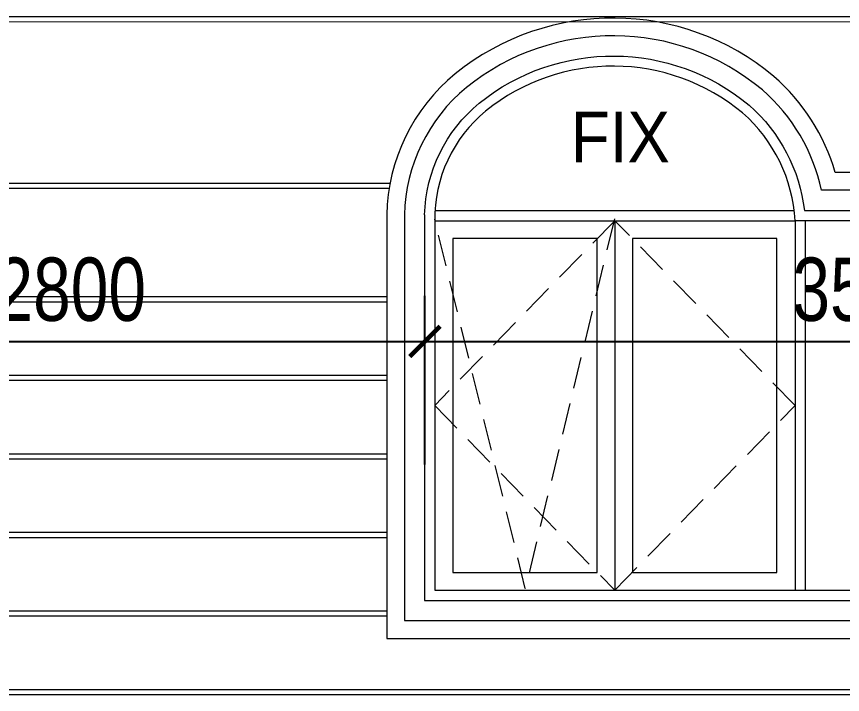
# Model space of a CAD drawing. Header units: millimetres. Extents: x -78046 to 260989, y -99288 to 158505.
# Drawn here: x 238909 to 242174, y 1195 to 3873 of the extents above; entities that cross this region are included whole.
import ezdxf

# ---------------------------------------------------------------- set-up
doc = ezdxf.new("R2010")
doc.units = ezdxf.units.MM
doc.header["$LTSCALE"] = 100
doc.header["$PDMODE"] = 98
doc.linetypes.add('HIDDEN', pattern=[0.375, 0.25, -0.125])
doc.layers.get('Defpoints').update_dxf_attribs({"lineweight": 13})
for name, color, linetype, lineweight in [('-DOOR', 137, 'Continuous', 9), ('-HATCH', 8, 'Continuous', 5), ('-HIDE', 3, 'HIDDEN', 13), ('-LINE1', 7, 'Continuous', 18), ('-TEXT', 7, 'Continuous', 15)]:
    doc.layers.add(name, color=color, linetype=linetype, lineweight=lineweight)
doc.styles.add('AVANH', font='VHAVAN_2.TTF', dxfattribs={"width": 0.8})
doc.styles.add('X-5M-DH-TUM1$0$AVANTH', font='arial.ttf', dxfattribs={"width": 0.9})
doc.dimstyles.new('C_100A3', dxfattribs={"dimscale": 100, "dimtxt": 2.5, "dimasz": 1.2, "dimexe": 1.8, "dimexo": 0, "dimgap": 0.75, "dimtad": 1, "dimdec": 0, "dimzin": 0, "dimdsep": 46, "dimtxsty": 'AVANH', "dimblk": 'ARCHTICK', "dimcen": 0, "dimdle": 1.8, "dimclrd": 256, "dimclre": 256, "dimclrt": 7, "dimadec": 0, "dimazin": 0, "dimtfac": 0.0001, "dimtdec": 0, "dimtix": 1, "dimtmove": 2, "dimatfit": 3, "dimldrblk": 'ARCHTICK', "dimfxl": 1.8, "dimtolj": 1, "dimtzin": 0, "dimarcsym": 0})

# ---------------------------------------------------------------- blocks, each defined once
blk = doc.blocks.new('_ARCHTICK')
at = {"const_width": 0.15}
blk.add_lwpolyline([(-0.5, -0.5), (0.5, 0.5)], dxfattribs=at)
blk = doc.blocks.new('*D176')
at = {"layer": 'Defpoints', "lineweight": -2, "transparency": 16777216}
for p, q in [((237723.9, 2103), (237723.9, 2769.9)), ((240523.6, 2103), (240523.6, 2769.9)), ((237543.9, 2589.9), (240703.6, 2589.9))]:
    blk.add_line(p, q, dxfattribs=at)
at = {"layer": 'Defpoints', "color": 0, "transparency": 16777216}
for p in [(240523.6, 2589.9), (237723.9, 2103), (240523.6, 2103)]:
    blk.add_point(p, dxfattribs=at)
at = {"layer": 'Defpoints', "lineweight": -2, "transparency": 16777216, "xscale": 120, "yscale": 120, "zscale": 120, "rotation": 180}
blk.add_blockref('_ARCHTICK', (237723.9, 2589.9), dxfattribs=at)
at = {"layer": 'Defpoints', "lineweight": -2, "transparency": 16777216, "xscale": 120, "yscale": 120, "zscale": 120}
blk.add_blockref('_ARCHTICK', (240523.6, 2589.9), dxfattribs=at)
at = {"layer": 'Defpoints', "color": 7, "transparency": 16777216, "insert": (239123.8, 2794.2), "char_height": 250, "attachment_point": 5, "style": 'AVANH'}
blk.add_mtext('\\A1;2800', dxfattribs=at)
blk = doc.blocks.new('*D177')
at = {"layer": 'Defpoints', "lineweight": -2, "transparency": 16777216}
for p, q in [((240523.6, 2103), (240523.6, 2769.9)), ((244023.5, 2068.1), (244023.5, 2769.9)), ((240343.6, 2589.9), (244203.5, 2589.9))]:
    blk.add_line(p, q, dxfattribs=at)
at = {"layer": 'Defpoints', "color": 0, "transparency": 16777216}
for p in [(244023.5, 2589.9), (240523.6, 2103), (244023.5, 2068.1)]:
    blk.add_point(p, dxfattribs=at)
at = {"layer": 'Defpoints', "lineweight": -2, "transparency": 16777216, "xscale": 120, "yscale": 120, "zscale": 120, "rotation": 180}
blk.add_blockref('_ARCHTICK', (240523.6, 2589.9), dxfattribs=at)
at = {"layer": 'Defpoints', "lineweight": -2, "transparency": 16777216, "xscale": 120, "yscale": 120, "zscale": 120}
blk.add_blockref('_ARCHTICK', (244023.5, 2589.9), dxfattribs=at)
at = {"layer": 'Defpoints', "color": 7, "transparency": 16777216, "insert": (242273.5, 2794.2), "char_height": 250, "attachment_point": 5, "style": 'AVANH'}
blk.add_mtext('\\A1;3500', dxfattribs=at)

msp = doc.modelspace()

# ---------------------------------------------------------------- linework, layer by layer
at = {"layer": '-DOOR', "lineweight": 9}
for p, q in [((240563.3, 3106.8), (241982, 3106.8)), ((240562.6, 3066.8), (241986.6, 3066.8)), ((241274.3, 3066.8), (241274.3, 1606.8)), ((241986.6, 3066.8), (241986.6, 1606.8)), ((242026.6, 3066.8), (242026.6, 1606.8))]:
    msp.add_line(p, q, dxfattribs=at)
msp.add_lwpolyline([(243983.4, 3086.3, 0.218308), (243782.3, 3499.9, 0.351612), (242775.5, 3500.8, 0.205349), (242559.4, 3066.8), (241986.6, 3066.8, 0.200833), (241779.5, 3492.3, 0.356694), (240763.7, 3499.9, 0.22763), (240562.3, 3066.8)], format="xyb", dxfattribs=at)
for points in [[(240562.6, 3066.8), (240562.6, 1606.8), (243983.5, 1606.8), (243983.5, 3090.7)], [(241204.3, 2996.8), (240634.2, 2996.8), (240634.2, 1676.8), (241204.3, 1676.8), (241204.3, 2996.8)], [(241344.3, 1676.8), (241914.3, 1676.8), (241914.3, 2996.8), (241344.3, 2996.8), (241344.3, 1676.8)]]:
    msp.add_lwpolyline(points, dxfattribs=at)
at = {"layer": '-HATCH'}
for p, q in [((234223.2, 3872.8), (249223.1, 3873.3)), ((234223.3, 3852.8), (249223.1, 3853.3)), ((240385.6, 3213.8), (237863.8, 3213.8)), ((240382.1, 3193.8), (237867.1, 3193.8)), ((237873.9, 2766.7), (240372.5, 2766.7)), ((237873.9, 2746.7), (240372.5, 2746.7)), ((237873.9, 2456.4), (240372.5, 2456.4)), ((237873.9, 2436.4), (240372.5, 2436.4)), ((237873.9, 2146), (240372.5, 2146)), ((237873.9, 2126), (240372.5, 2126)), ((237873.9, 1835.7), (240372.5, 1835.7)), ((237873.9, 1815.7), (240372.5, 1815.7)), ((237873.9, 1525.4), (240372.5, 1525.4)), ((237873.9, 1505.4), (240372.5, 1505.4)), ((234223.3, 1215), (249223.1, 1215)), ((234223.3, 1195), (249223.1, 1195))]:
    msp.add_line(p, q, dxfattribs=at)
msp.add_lwpolyline([(240442.5, 1486.8), (244103.4, 1486.8), (244103.4, 3089.8, 0.218274), (243857.9, 3593, 0.357424), (242688.3, 3583.5, 0.161254), (242455.7, 3186.8), (242091.3, 3186.8, 0.161012), (241857.6, 3583.5, 0.357441), (240687.9, 3593, 0.218274), (240442.5, 3089.8), (240442.5, 1486.8)], format="xyb", dxfattribs=at)
at = {"layer": '-HIDE', "ltscale": 5}
msp.add_lwpolyline([(241272.3, 3073.7), (240920.4, 1613.7), (240562.3, 3073.4)], dxfattribs=at)
msp.add_lwpolyline([(241274.3, 3066.8), (240562.6, 2336.8), (241274.3, 1606.8), (241986.6, 2336.8)], close=True, dxfattribs=at)
at = {"layer": '-LINE1', "color": 0, "lineweight": 20}
for points in [[(240372.5, 1416.8), (244173.4, 1416.8), (244173.4, 3090.7, 0.218687), (243902.1, 3647.3, 0.357768), (242642.8, 3636.7, 0.143324), (242401.1, 3256.8), (242145.7, 3256.8, 0.143153), (241903.1, 3636.7, 0.357768), (240643.8, 3647.3, 0.218977), (240372.5, 3089.8), (240372.5, 1416.8)], [(240522.5, 3089.8, -0.217271), (240738.4, 3531, -0.356956), (241805.5, 3522.7, -0.186011), (242023.3, 3106.8), (242522.6, 3106.8, -0.190515), (242750, 3531.6, -0.351883), (243807.5, 3530.9, -0.218406), (244023.4, 3087.2)]]:
    msp.add_lwpolyline(points, format="xyb", dxfattribs=at)
for points in [[(240522.5, 3089.8), (240522.6, 3066.8)], [(240522.6, 3066.8), (240522.6, 1566.8), (244023.5, 1566.8), (244023.5, 3090.7)]]:
    msp.add_lwpolyline(points, dxfattribs=at)

# ---------------------------------------------------------------- texts
at = {"layer": '-TEXT', "color": 2, "style": 'X-5M-DH-TUM1$0$AVANTH', "width": 0.9}
msp.add_text('FIX', height=200, dxfattribs=at).set_placement((241100.7, 3297.1))

# ---------------------------------------------------------------- dimensions: what is measured, and where the dimension line sits
at = {"layer": 'Defpoints', "color": 2}
for base, p1, p2, picture, middle in [((240523.6, 2589.9), (237723.9, 2103), (240523.6, 2103), '*D176', (239123.8, 2794.2)), ((244023.5, 2589.9), (240523.6, 2103), (244023.5, 2068.1), '*D177', (242273.5, 2794.2))]:
    dim = msp.add_linear_dim(base=base, p1=p1, p2=p2, dimstyle='C_100A3', dxfattribs=at)
    dim.commit()
    dim.dimension.update_dxf_attribs({"geometry": picture, "text_midpoint": middle})

doc.saveas('drawing.dxf')
